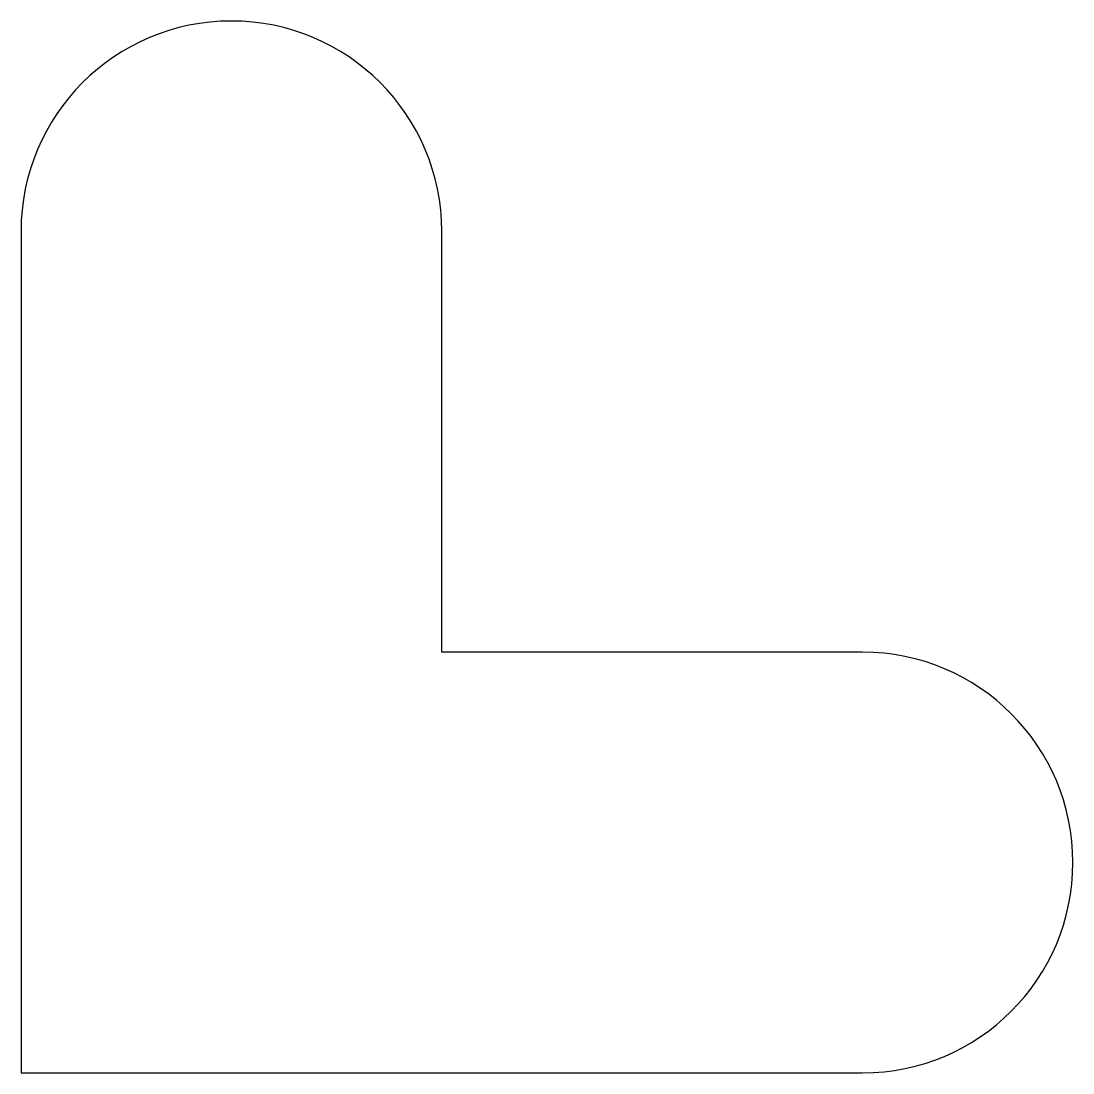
# Model space of a CAD drawing. Header units: millimetres. Extents: x 81 to 206, y 62 to 187.
import ezdxf

# ---------------------------------------------------------------- set-up
doc = ezdxf.new("R2010")
doc.units = ezdxf.units.MM

msp = doc.modelspace()

# ---------------------------------------------------------------- linework, layer by layer
msp.add_lwpolyline([(80.83, 61.67), (180.83, 61.67, 1), (180.83, 111.67), (130.83, 111.67), (130.83, 161.67, 1), (80.83, 161.67)], format="xyb", close=True)

doc.saveas('drawing.dxf')
